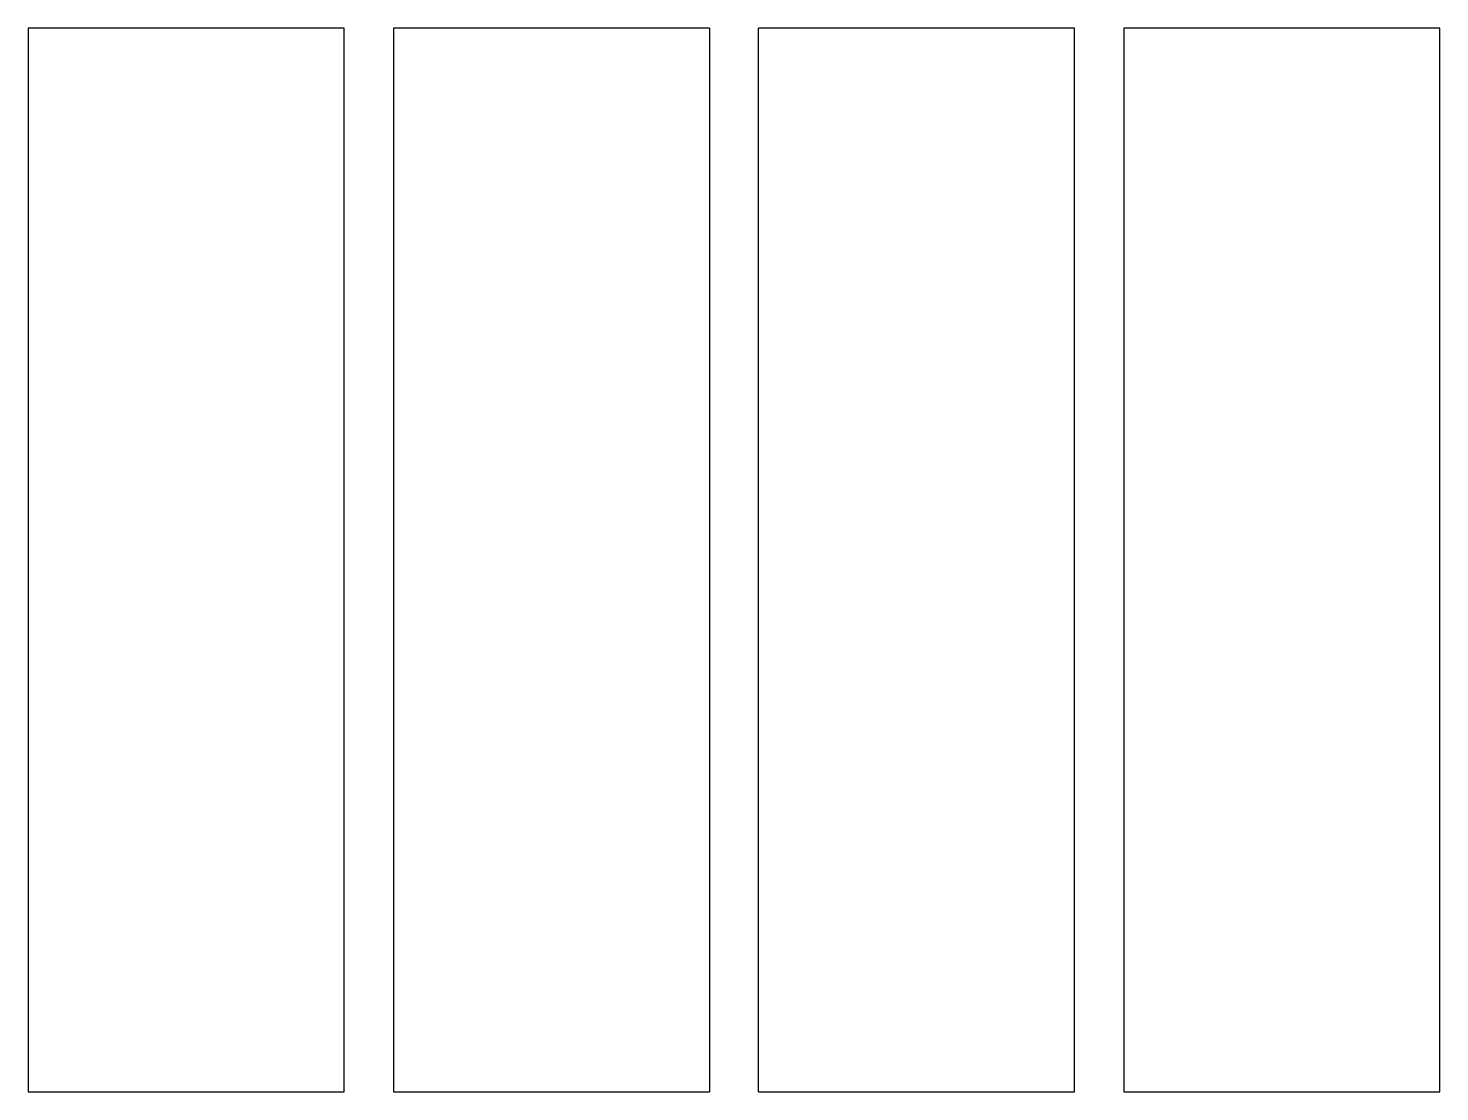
# Model space of a CAD drawing. Extents: x 1 to 30.1, y 0.4 to 22.3.
import ezdxf

# ---------------------------------------------------------------- set-up
doc = ezdxf.new("R2010")
doc.units = 0
doc.header["$LTSCALE"] = 22
doc.header["$MEASUREMENT"] = 0
doc.layers.get('DEFPOINTS').update_dxf_attribs({"linetype": 'CONTINUOUS'})

msp = doc.modelspace()

# ---------------------------------------------------------------- linework, layer by layer
at = {"layer": 'DEFPOINTS'}
for p, q in [((1.014, 22.25), (1.014, 0.375)), ((7.514, 22.25), (1.014, 22.25)), ((7.514, 0.375), (7.514, 22.25)), ((8.528, 22.25), (8.528, 0.375)), ((15.028, 22.25), (8.528, 22.25)), ((15.028, 22.25), (15.028, 0.375)), ((16.042, 0.375), (16.042, 22.25)), ((22.542, 22.25), (16.042, 22.25)), ((22.542, 0.375), (22.542, 22.25)), ((23.555, 22.25), (23.555, 0.375)), ((30.055, 22.25), (23.555, 22.25)), ((30.055, 0.375), (30.055, 22.25)), ((1.014, 0.375), (7.514, 0.375)), ((8.528, 0.375), (15.028, 0.375)), ((16.042, 0.375), (22.542, 0.375)), ((23.555, 0.375), (30.055, 0.375))]:
    msp.add_line(p, q, dxfattribs=at)

doc.saveas('drawing.dxf')
